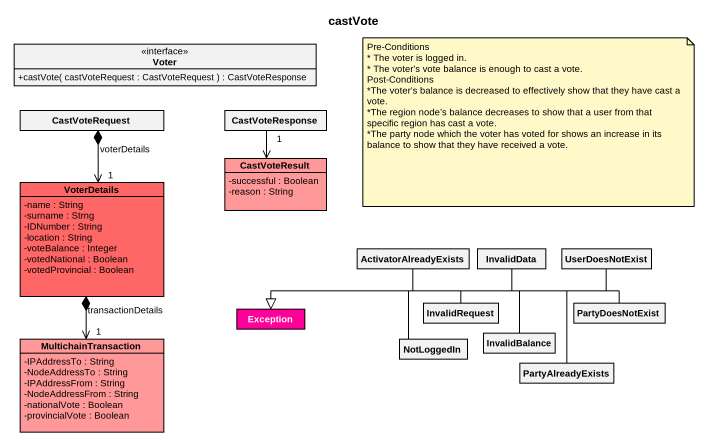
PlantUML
@startuml
title castVote
hide circle
hide empty members
skinparam classAttributeIconSize 0
interface Voter {
  +castVote( castVoteRequest : CastVoteRequest ) : CastVoteResponse
}
class CastVoteRequest
class CastVoteResponse
class CastVoteResult #FF9999 {
  -successful : Boolean
  -reason : String
}
class VoterDetails #FF6666 {
  -name : String
  -surname : Strng
  -IDNumber : String
  -location : String
  -voteBalance : Integer
  -votedNational : Boolean
  -votedProvincial : Boolean
}
class ActivatorAlreadyExists
class InvalidData
class UserDoesNotExist
class "Exception" as Exception_ #FF0099
class InvalidRequest
class PartyDoesNotExist
class MultichainTransaction #FF9999 {
  -IPAddressTo : String
  -NodeAddressTo : String
  -IPAddressFrom : String
  -NodeAddressFrom : String
  -nationalVote : Boolean
  -provincialVote : Boolean
}
class NotLoggedIn
class InvalidBalance
class PartyAlreadyExists
CastVoteRequest *--> "1" VoterDetails : voterDetails
CastVoteResponse "1" --> CastVoteResult
VoterDetails *--> "1" MultichainTransaction : transactionDetails
ActivatorAlreadyExists -left-|> Exception_
InvalidData -left-|> Exception_
UserDoesNotExist -left-|> Exception_
InvalidRequest -left-|> Exception_
PartyDoesNotExist -left-|> Exception_
NotLoggedIn -left-|> Exception_
InvalidBalance -left-|> Exception_
PartyAlreadyExists -left-|> Exception_
note as N1
  Pre-Conditions
  * The voter is logged in.
  * The voter’s vote balance is enough to cast a vote.
  Post-Conditions
  *The voter’s balance is decreased to effectively show that they have cast a vote.
  *The region node’s balance decreases to show that a user from that specific region has cast a vote.
  *The party node which the voter has voted for shows an increase in its balance to show that they have received a vote.
end note
@enduml
